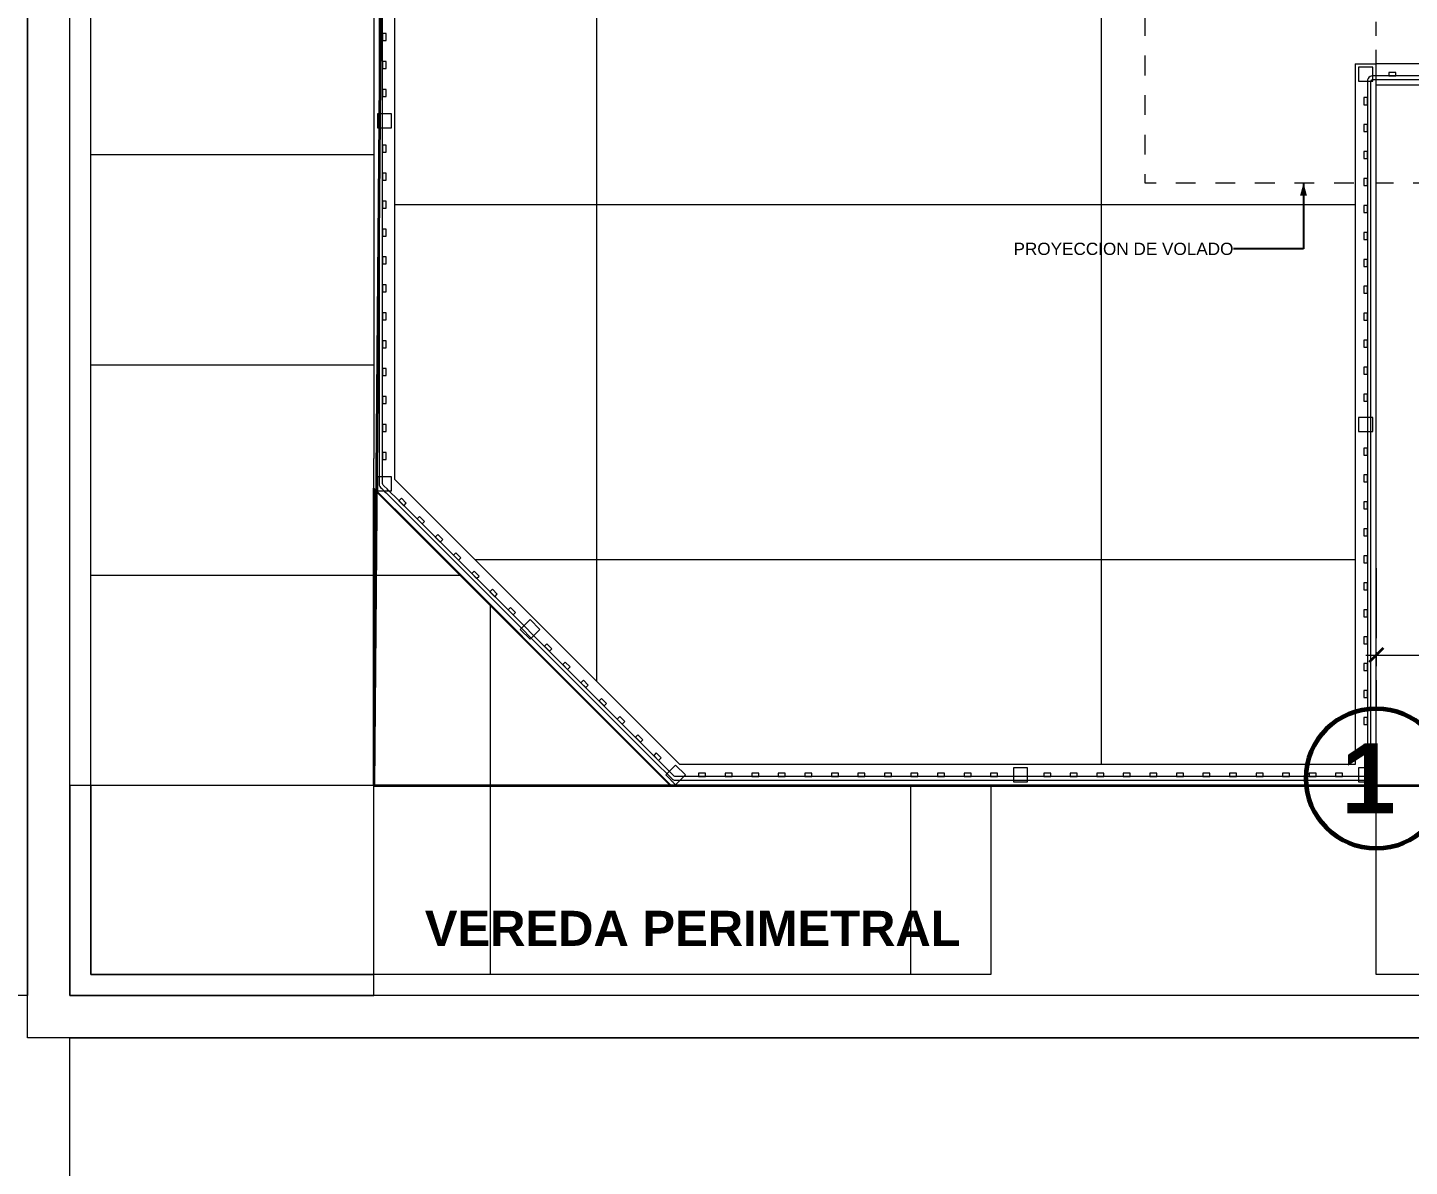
# Model space of a CAD drawing. Header units: inches. Extents: x -38 to 5698, y -33 to 92.
# Drawn here: x -0.3 to 9.56, y -1.22 to 6.91 of the extents above; entities that cross this region are included whole.
import ezdxf

# ---------------------------------------------------------------- set-up
doc = ezdxf.new("R2010")
doc.units = ezdxf.units.IN
doc.header["$MEASUREMENT"] = 0
doc.set_wipeout_variables(frame=1)
doc.header["$PDMODE"] = 1
for name, pattern in [('Punto & Raya', [0.65, 0.5, -0.075, 0, -0.075]), ('Rayas', [0.282222, 0.141111, -0.141111]), ('Wipeout_Contour', [1, 0, -1])]:
    doc.linetypes.add(name, pattern=pattern)
for name, color, linetype in [('02 _ ARQ _ ALB _ Cotas Ejes', 7, 'Continuous'), ('02 _ ARQ _ ALB _ Ejes Generales', 7, 'Continuous'), ('08 _ STR _ EXT _ 07 Losa Aligerada', 7, 'Continuous'), ('08 _ STR _ EXT _ 10 Vereda Exterior', 7, 'Continuous'), ('08 _ STR _ EXT _ Cerco Perimetrico', 7, 'Continuous'), ('08 _ STR _ EXT _ Estacionamiento-Pavimento', 7, 'Continuous'), ('08 _ STR _ EXT _ Pista exterior', 7, 'Continuous'), ('Dibujo 2D - General', 7, 'Continuous'), ('Estructura - 03 LOSA', 7, 'Continuous'), ('Estructura Compleja - Cubiertas', 7, 'Continuous'), ('Notas - Etiquetas', 251, 'Continuous'), ('Notas - Textos', 7, 'Continuous'), ('Terreno & Paisaje - Terrenos', 7, 'Continuous')]:
    doc.layers.add(name, color=color, linetype=linetype)
doc.styles.add('Estilo_Generado_1', font='swisseb.ttf')
doc.styles.add('Estilo_Generado_4', font='swisse.ttf')
doc.dimstyles.new('Estilo_Generado__1', dxfattribs={"dimtxt": 0.125, "dimasz": 0.095, "dimexe": 0.18, "dimexo": 0.3, "dimgap": 0, "dimtad": 0, "dimtih": 1, "dimtoh": 1, "dimzin": 0, "dimdsep": 46, "dimtxsty": 'Estilo_Generado_4', "dimblk": 'ARROWHEAD_6', "dimblk1": 'ARROWHEAD_6', "dimblk2": 'ARROWHEAD_6', "dimcen": 0.09, "dimse1": 1, "dimse2": 1, "dimclrd": 144, "dimclre": 144, "dimclrt": 7, "dimadec": 0, "dimazin": 0, "dimtfac": 1, "dimtdec": 4, "dimtmove": 0, "dimatfit": 3, "dimfxl": 1, "dimtolj": 1, "dimtzin": 0, "dimarcsym": 0})
doc.dimstyles.new('Estilo_Generado__8', dxfattribs={"dimtxt": 0.18, "dimasz": 0.0912, "dimexe": 0.18, "dimexo": 0.0625, "dimgap": 0, "dimtad": 0, "dimtih": 1, "dimtoh": 1, "dimdec": 4, "dimzin": 0, "dimdsep": 46, "dimcen": 0.09, "dimadec": 0, "dimazin": 0, "dimtfac": 1, "dimtdec": 4, "dimtmove": 0, "dimatfit": 3, "dimldrblk": 'ARROWHEAD_5', "dimfxl": 1, "dimtolj": 1, "dimtzin": 0, "dimarcsym": 0})
pattern_1 = [(0, (0, 0), (0, 1.5), []), (90, (0, 0), (-3, 0), [])]

# ---------------------------------------------------------------- blocks, each defined once
blk = doc.blocks.new('*D10')
at = {"layer": '02 _ ARQ _ ALB _ Cotas Ejes', "color": 152, "linetype": 'Continuous', "lineweight": 35, "transparency": 16777216}
for p, q in [((9.37, 2.4806), (9.27, 2.3806)), ((16.37, 2.4806), (16.27, 2.3806))]:
    blk.add_line(p, q, dxfattribs=at)
at = {"layer": '02 _ ARQ _ ALB _ Cotas Ejes', "color": 144, "linetype": 'Continuous', "lineweight": 13, "transparency": 16777216}
for p, q in [((9.32, 2.3369), (9.32, 2.5244)), ((16.32, 2.3369), (16.32, 2.5244)), ((9.245, 2.4306), (9.32, 2.4306)), ((9.32, 2.4306), (12.5951, 2.4306)), ((13.0448, 2.4306), (16.32, 2.4306))]:
    blk.add_line(p, q, dxfattribs=at)
at = {"layer": '02 _ ARQ _ ALB _ Cotas Ejes', "color": 7, "lineweight": 35, "transparency": 16777216, "insert": (12.62, 2.3681), "char_height": 0.125, "attachment_point": 7, "style": 'Estilo_Generado_4'}
blk.add_mtext('\\A1;{\\pql;\\fSwis721 Ex BT|b0|i0|c0|p34;7.00}', dxfattribs=at)
blk = doc.blocks.new('ARROWHEAD_6')
at = {"color": 0, "linetype": 'Continuous', "lineweight": 0}
for p, q in [((0, 0), (-1, 0)), ((-0.5, -0.5), (0.5, 0.5))]:
    blk.add_line(p, q, dxfattribs=at)
blk = doc.blocks.new('ARROWHEAD_5')
at = {"linetype": 'Continuous', "lineweight": 0}
blk.add_hatch(color=0, dxfattribs=at).paths.add_polyline_path([(-1, 0.2679), (0, 0), (-1, -0.2679)])
at = {"color": 0, "linetype": 'Continuous', "lineweight": 0}
blk.add_line((0, 0), (-1, 0), dxfattribs=at)

msp = doc.modelspace()

# ---------------------------------------------------------------- hatches: boundary and pattern name
at = {"layer": '08 _ STR _ EXT _ 10 Vereda Exterior', "linetype": 'Continuous', "lineweight": 13}
h = msp.add_hatch(dxfattribs=at)
h.set_pattern_fill('RETÍCULA_100X100_0002', color=251, style=0, pattern_type=2)
h.set_pattern_definition([(360, (3.7574, 18.3027), (0, 2.53199), []), (90, (3.7574, 18.3027), (-3.6, 0), [])])
h.paths.add_polyline_path([(2.17, 3.6213), (4.2913, 1.5), (9.32, 1.5), (9.32, 6.5), (40.52, 6.5), (40.52, 1.5), (52.92, 1.5), (52.92, 19.0859), (51.57, 19.0859), (51.57, 7.2), (9.07, 7.2), (9.07, 7.85), (6.5201, 7.85, -0.414214), (6.2701, 8.1), (6.2701, 8.85, -0.414213), (6.5201, 9.1), (9.07, 9.1), (9.07, 12), (6.5201, 12, -0.414214), (6.2701, 12.25), (6.2701, 13, -0.414213), (6.5201, 13.25), (9.07, 13.25), (9.07, 16.15), (6.5201, 16.15, -0.414214), (6.2701, 16.4), (6.2701, 17.15, -0.414213), (6.5201, 17.4), (8.77, 17.4), (8.7706, 21.0499), (2.17, 21.0499)])
h = msp.add_hatch(dxfattribs=at)
h.set_pattern_fill('CEMENTO_PULIDO_1_50X3_00_69', color=251, style=0, pattern_type=2)
h.set_pattern_definition(pattern_1)
h.paths.add_polyline_path([(0, 0), (2.17, 0), (2.17, 0.15), (0.15, 0.15), (0.15, 1.5), (0, 1.5)])

# ---------------------------------------------------------------- linework, layer by layer
at = {"layer": '08 _ STR _ EXT _ 07 Losa Aligerada', "color": 7, "linetype": 'Rayas', "lineweight": 18, "flags": 128}
msp.add_lwpolyline([(8.17, 27.9392), (7.67, 27.9392), (7.67, 5.8), (25.2353, 5.8), (25.2353, 7.2), (30.4315, 7.2), (30.4315, 6.0005), (37.07, 6.0005), (37.07, 3.3753), (44.57, 3.3753), (44.57, 6.05), (52.32, 6.05), (52.32, 14.9999), (51.57, 14.9999), (51.57, 15.1499), (51.57, 15.7999), (51.57, 18.1001), (51.57, 18.1001), (51.57, 20.35), (46.67, 20.35), (46.67, 22.35), (46.67, 22.6), (46.67, 24.5), (46.67, 24.75), (46.67, 26.75), (51.57, 26.75), (51.57, 29.7), (51.57, 29.7), (51.57, 35.2005), (52.37, 35.2005), (52.52, 35.2005), (52.52, 41.1), (38.9553, 41.1), (38.9553, 40.8001), (34.0478, 40.8001), (34.0478, 40.5001), (23.37, 40.5001), (23.37, 43.8736), (16.2699, 43.8736), (16.2699, 39.9), (11.1201, 39.9), (11.1201, 40.95), (8.02, 40.95), (8.02, 37.7), (9.07, 37.7), (9.07, 33.9), (8.17, 33.9)], close=True, dxfattribs=at)
at = {"layer": '08 _ STR _ EXT _ 10 Vereda Exterior', "color": 7, "linetype": 'Continuous', "lineweight": 13}
for p, q in [((-0.3, 0), (-0.3, 71.6414)), ((0, 0), (0, 71.6414)), ((0, 0), (0, 0)), ((-0.3, -0.3), (-0.3, 0)), ((70.72, 0), (0, 0)), ((0, -0.3), (-0.3, -0.3)), ((70.72, -0.3), (0, -0.3))]:
    msp.add_line(p, q, dxfattribs=at)
at = {"layer": '08 _ STR _ EXT _ 10 Vereda Exterior', "color": 7, "linetype": 'Continuous', "lineweight": 18, "flags": 128}
msp.add_lwpolyline([(2.17, 21.0499), (2.17, 3.6213), (4.2913, 1.5), (9.32, 1.5), (9.32, 6.5), (40.52, 6.5), (40.52, 1.5), (52.92, 1.5)], dxfattribs=at)
msp.add_lwpolyline([(0, 0), (2.17, 0), (2.17, 0.15), (0.15, 0.15), (0.15, 1.5), (0, 1.5)], close=True, dxfattribs=at)
at = {"layer": '08 _ STR _ EXT _ 10 Vereda Exterior', "color": 7, "linetype": 'Continuous', "lineweight": 13}
msp.add_point((0, 0), dxfattribs=at)
at = {"layer": '08 _ STR _ EXT _ Estacionamiento-Pavimento', "color": 7, "linetype": 'Continuous', "lineweight": 13, "flags": 128}
for points in [[(9.32, 1.5), (9.32, 6.5)], [(9.32, 6.5), (40.52, 6.5)], [(40.52, 1.5), (9.32, 1.5)], [(9.32, 0.15), (9.32, 1.5)], [(9.32, 1.5), (40.52, 1.5)], [(40.52, 0.15), (9.32, 0.15)]]:
    msp.add_lwpolyline(points, dxfattribs=at)
at = {"layer": '08 _ STR _ EXT _ Pista exterior', "color": 7, "linetype": 'Continuous', "lineweight": 13, "flags": 128}
for points in [[(-0.3, 71.6402), (-0.3, 0)], [(0, -8.7), (0, -0.3)], [(0, -0.3), (70.72, -0.3)]]:
    msp.add_lwpolyline(points, dxfattribs=at)
at = {"layer": '08 _ STR _ EXT _ Pista exterior', "color": 7, "linetype": 'Continuous', "lineweight": 18, "flags": 128}
msp.add_lwpolyline([(-8.7723, 0), (-8.7723, -8.7), (0, -8.7), (0, -0.3), (-0.3, -0.3), (-0.3, 0)], close=True, dxfattribs=at)

# ---------------------------------------------------------------- texts
at = {"layer": 'Notas - Etiquetas', "color": 8, "linetype": 'Continuous', "lineweight": 35, "insert": (8.3016, 5.3283), "char_height": 0.0875, "attachment_point": 6, "style": 'Estilo_Generado_4'}
msp.add_mtext('\\A1;{\\pqr;\\fSwis721 Ex BT|b0|i0|c0|p34;PROYECCION DE VOLADO}', dxfattribs=at)

# ---------------------------------------------------------------- leaders
at = {"layer": 'Notas - Etiquetas', "color": 8, "linetype": 'Continuous', "lineweight": 13, "annotation_type": 0, "has_hookline": 1, "hookline_direction": 1, "text_width": 1.7407}
msp.add_leader([(8.8016, 5.8), (8.8016, 5.3283), (8.3016, 5.3283)], dimstyle='Estilo_Generado__8', dxfattribs=at)

# ---------------------------------------------------------------- next in the draw order: wipeouts: each hides what was drawn before it
at = {"color": 254, "linetype": 'Wipeout_Contour', "lineweight": 0, "ltscale": 34.037172}
msp.add_wipeout([(9.17, 6.65), (9.32, 6.5), (9.32, 6.65)], dxfattribs=at).dxf.layer = '08 _ STR _ EXT _ Cerco Perimetrico'
at = {"color": 254, "linetype": 'Wipeout_Contour', "lineweight": 0, "ltscale": 27.842458}
msp.add_wipeout([(9.17, 1.65), (9.32, 1.5), (9.32, 1.65)], dxfattribs=at).dxf.layer = '08 _ STR _ EXT _ Cerco Perimetrico'
at = {"color": 254, "linetype": 'Wipeout_Contour', "lineweight": 0, "ltscale": 18.00955}
msp.add_wipeout([(2.17, 0.15), (6.57, 0.15), (6.57, 1.5), (2.17, 1.5)], dxfattribs=at).dxf.layer = 'Estructura Compleja - Cubiertas'

# ---------------------------------------------------------------- next in the draw order: hatches: boundary and pattern name
at = {"layer": 'Estructura Compleja - Cubiertas', "linetype": 'Continuous', "lineweight": 13}
h = msp.add_hatch(dxfattribs=at)
h.set_pattern_fill('CEMENTO_PULIDO_1_50X3_00_69', color=252, style=0, pattern_type=2)
h.set_pattern_definition(pattern_1)
h.paths.add_polyline_path([(2.17, 0.15), (6.57, 0.15), (6.57, 1.5), (2.17, 1.5)])

# ---------------------------------------------------------------- next in the draw order: linework, layer by layer
at = {"layer": 'Estructura Compleja - Cubiertas', "color": 252, "linetype": 'Continuous', "lineweight": 13, "flags": 128}
for points in [[(2.17, 1.5), (6.57, 1.5)], [(2.17, 0.15), (2.17, 1.5)], [(6.57, 1.5), (6.57, 0.15)], [(6.57, 0.15), (2.17, 0.15)]]:
    msp.add_lwpolyline(points, dxfattribs=at)

# ---------------------------------------------------------------- next in the draw order: texts
at = {"layer": 'Notas - Textos', "color": 251, "linetype": 'Continuous', "lineweight": 13, "insert": (4.4446, 0.6053), "char_height": 0.25, "attachment_point": 2, "style": 'Estilo_Generado_1'}
msp.add_mtext('\\A1;{\\pqc;\\fSwis721 Ex BT|b1|i0|c0|p34;VEREDA\\fSwis721 Ex BT|b1|i0|c0|p34; PERIMETRAL}', dxfattribs=at)

# ---------------------------------------------------------------- next in the draw order: wipeouts: each hides what was drawn before it
at = {"color": 254, "linetype": 'Wipeout_Contour', "lineweight": 0, "ltscale": 83.023543}
msp.add_wipeout([(2.17, 39.6322), (0.15, 39.6322), (0.15, 1.5), (2.17, 1.5)], dxfattribs=at).dxf.layer = 'Estructura Compleja - Cubiertas'

# ---------------------------------------------------------------- next in the draw order: hatches: boundary and pattern name
at = {"layer": 'Estructura Compleja - Cubiertas', "linetype": 'Continuous', "lineweight": 13}
h = msp.add_hatch(dxfattribs=at)
h.set_pattern_fill('CEMENTO_PULIDO_1_50X3_00_69', color=252, style=0, pattern_type=2)
h.set_pattern_definition(pattern_1)
h.paths.add_polyline_path([(2.17, 39.6322), (0.15, 39.6322), (0.15, 1.5), (2.17, 1.5)])

# ---------------------------------------------------------------- next in the draw order: linework, layer by layer
at = {"layer": 'Estructura Compleja - Cubiertas', "color": 252, "linetype": 'Continuous', "lineweight": 13, "flags": 128}
for points in [[(0.15, 1.5), (0.15, 39.6322)], [(2.17, 39.6322), (2.17, 1.5)], [(2.17, 1.5), (0.15, 1.5)]]:
    msp.add_lwpolyline(points, dxfattribs=at)

# ---------------------------------------------------------------- next in the draw order: wipeouts: each hides what was drawn before it
at = {"color": 254, "linetype": 'Wipeout_Contour', "lineweight": 0, "ltscale": 11.245997}
msp.add_wipeout([(2.17, 3.6213), (2.17, 1.5), (4.2913, 1.5)], dxfattribs=at).dxf.layer = 'Terreno & Paisaje - Terrenos'

# ---------------------------------------------------------------- next in the draw order: hatches: boundary and pattern name
at = {"layer": 'Estructura - 03 LOSA', "linetype": 'Continuous', "lineweight": 13}
h = msp.add_hatch(dxfattribs=at)
h.set_pattern_fill('CEMENTO_PULIDO_1_50X3_00_69', color=251, style=0, pattern_type=2)
h.set_pattern_definition(pattern_1)
h.paths.add_polyline_path([(2.17, 0.15), (2.17, 1.5), (0.15, 1.5), (0.15, 0.15)])
at = {"layer": 'Terreno & Paisaje - Terrenos', "linetype": 'Continuous', "lineweight": 13}
h = msp.add_hatch(dxfattribs=at)
h.set_pattern_fill('CEMENTO_PULIDO_1_50X3_00_69', color=53, style=0, pattern_type=2)
h.set_pattern_definition(pattern_1)
h.paths.add_polyline_path([(2.17, 3.6213), (2.17, 1.5), (4.2913, 1.5)])

# ---------------------------------------------------------------- next in the draw order: linework, layer by layer
at = {"layer": 'Estructura - 03 LOSA', "color": 7, "linetype": 'Continuous', "lineweight": 18, "flags": 128}
msp.add_lwpolyline([(2.17, 0.15), (2.17, 1.5), (0.15, 1.5), (0.15, 0.15)], close=True, dxfattribs=at)
at = {"layer": 'Terreno & Paisaje - Terrenos', "color": 54, "linetype": 'Continuous', "lineweight": 35, "flags": 128}
msp.add_lwpolyline([(2.17, 3.6213), (2.17, 1.5), (4.2913, 1.5)], close=True, dxfattribs=at)

# ---------------------------------------------------------------- next in the draw order: wipeouts: each hides what was drawn before it
at = {"color": 254, "linetype": 'Wipeout_Contour', "lineweight": 0, "ltscale": 13.116846}
msp.add_wipeout([(2.32, 3.6835), (2.17, 3.8335), (2.17, 3.6213)], dxfattribs=at).dxf.layer = '08 _ STR _ EXT _ Cerco Perimetrico'
at = {"color": 254, "linetype": 'Wipeout_Contour', "lineweight": 0, "ltscale": 14.026373}
msp.add_wipeout([(4.3535, 1.65), (4.2913, 1.5), (4.5035, 1.5)], dxfattribs=at).dxf.layer = '08 _ STR _ EXT _ Cerco Perimetrico'

# ---------------------------------------------------------------- next in the draw order: wipeouts: each hides what was drawn before it
at = {"color": 254, "linetype": 'Wipeout_Contour', "lineweight": 0, "ltscale": 12.713577}
msp.add_wipeout([(2.32, 3.6835), (2.17, 3.6213), (2.32, 3.4713)], dxfattribs=at).dxf.layer = '08 _ STR _ EXT _ Cerco Perimetrico'

# ---------------------------------------------------------------- next in the draw order: linework, layer by layer
at = {"layer": '08 _ STR _ EXT _ Cerco Perimetrico', "color": 167, "linetype": 'Continuous', "lineweight": 18}
for p, q in [((2.2124, 3.6336), (2.2179, 3.6264)), ((2.2124, 3.6336), (2.2179, 3.6264)), ((2.2179, 3.6264), (2.2256, 3.6188)), ((2.2179, 3.6264), (2.2256, 3.6188)), ((2.2256, 3.6188), (2.2465, 3.5978)), ((2.2256, 3.6188), (2.2465, 3.5978)), ((2.2465, 3.5978), (2.257, 3.5874)), ((2.2465, 3.5978), (2.257, 3.5874))]:
    msp.add_line(p, q, dxfattribs=at)
at = {"layer": '08 _ STR _ EXT _ Cerco Perimetrico', "color": 7, "linetype": 'Continuous', "lineweight": 13, "flags": 128}
msp.add_lwpolyline([(2.17, 3.6213), (2.17, 3.8335)], dxfattribs=at)

# ---------------------------------------------------------------- next in the draw order: wipeouts: each hides what was drawn before it
at = {"color": 254, "linetype": 'Wipeout_Contour', "lineweight": 0, "ltscale": 17.625969}
msp.add_wipeout([(4.3535, 1.65), (2.32, 3.6835), (2.32, 3.4713), (4.1413, 1.65)], dxfattribs=at).dxf.layer = '08 _ STR _ EXT _ Cerco Perimetrico'

# ---------------------------------------------------------------- next in the draw order: linework, layer by layer
at = {"layer": '08 _ STR _ EXT _ Cerco Perimetrico', "color": 167, "linetype": 'Continuous', "lineweight": 18}
msp.add_line((2.2747, 3.605), (2.2642, 3.6155), dxfattribs=at)
msp.add_line((2.2747, 3.605), (2.2642, 3.6155), dxfattribs=at)
at = {"layer": '08 _ STR _ EXT _ Cerco Perimetrico', "color": 167, "linetype": 'Continuous', "lineweight": 18, "flags": 128}
for points in [[(2.366, 3.5491), (2.3483, 3.5314), (2.3837, 3.496), (2.4014, 3.5137)], [(2.4958, 3.4192), (2.4782, 3.4016), (2.5135, 3.3662), (2.5312, 3.3839)], [(2.6257, 3.2894), (2.608, 3.2717), (2.6433, 3.2364), (2.661, 3.254)], [(2.7555, 3.1596), (2.7378, 3.1419), (2.7732, 3.1065), (2.7909, 3.1242)], [(2.8853, 3.0297), (2.8677, 3.012), (2.903, 2.9767), (2.9207, 2.9944)], [(3.0152, 2.8999), (2.9975, 2.8822), (3.0329, 2.8469), (3.0505, 2.8645)], [(3.145, 2.77), (3.1273, 2.7524), (3.1627, 2.717), (3.1804, 2.7347)], [(3.2837, 2.6844), (3.213, 2.6137), (3.2837, 2.543), (3.3544, 2.6137)], [(3.4047, 2.5104), (3.387, 2.4927), (3.4224, 2.4573), (3.44, 2.475)], [(3.5345, 2.3805), (3.5168, 2.3629), (3.5522, 2.3275), (3.5699, 2.3452)], [(3.6644, 2.2507), (3.6467, 2.233), (3.682, 2.1977), (3.6997, 2.2153)], [(3.7942, 2.1209), (3.7765, 2.1032), (3.8119, 2.0678), (3.8296, 2.0855)], [(3.924, 1.991), (3.9064, 1.9733), (3.9417, 1.938), (3.9594, 1.9557)], [(4.0539, 1.8612), (4.0362, 1.8435), (4.0716, 1.8082), (4.0892, 1.8258)]]:
    msp.add_lwpolyline(points, close=True, dxfattribs=at)

# ---------------------------------------------------------------- next in the draw order: wipeouts: each hides what was drawn before it
at = {"color": 254, "linetype": 'Wipeout_Contour', "lineweight": 0, "ltscale": 13.693691}
msp.add_wipeout([(4.1413, 1.65), (4.2913, 1.5), (4.3535, 1.65)], dxfattribs=at).dxf.layer = '08 _ STR _ EXT _ Cerco Perimetrico'

# ---------------------------------------------------------------- next in the draw order: linework, layer by layer
at = {"layer": '08 _ STR _ EXT _ Cerco Perimetrico', "color": 167, "linetype": 'Continuous', "lineweight": 18}
for p, q in [((2.257, 3.5874), (4.2854, 1.559)), ((2.257, 3.5874), (4.2854, 1.559)), ((4.3031, 1.5766), (2.2747, 3.605)), ((4.3031, 1.5766), (2.2747, 3.605)), ((4.2854, 1.559), (4.2959, 1.5485)), ((4.2854, 1.559), (4.2959, 1.5485)), ((4.2959, 1.5485), (4.2964, 1.5479)), ((4.2959, 1.5485), (4.2964, 1.5479)), ((4.2964, 1.5479), (4.3036, 1.5424)), ((4.2964, 1.5479), (4.3036, 1.5424))]:
    msp.add_line(p, q, dxfattribs=at)
at = {"layer": '08 _ STR _ EXT _ Cerco Perimetrico', "color": 7, "linetype": 'Continuous', "lineweight": 13, "flags": 128}
for points in [[(4.3535, 1.65), (2.32, 3.6835)], [(2.17, 3.6213), (4.2913, 1.5)], [(4.2913, 1.5), (4.5035, 1.5)]]:
    msp.add_lwpolyline(points, dxfattribs=at)
at = {"layer": '08 _ STR _ EXT _ Cerco Perimetrico', "color": 167, "linetype": 'Continuous', "lineweight": 18, "flags": 128}
msp.add_lwpolyline([(4.1837, 1.7314), (4.166, 1.7137), (4.2014, 1.6783), (4.2191, 1.696)], close=True, dxfattribs=at)

# ---------------------------------------------------------------- next in the draw order: wipeouts: each hides what was drawn before it
at = {"color": 254, "linetype": 'Wipeout_Contour', "lineweight": 0, "ltscale": 46.765895}
msp.add_wipeout([(2.17, 19.0359), (2.17, 3.8335), (2.32, 3.6835), (2.32, 19.0359)], dxfattribs=at).dxf.layer = '08 _ STR _ EXT _ Cerco Perimetrico'
at = {"color": 254, "linetype": 'Wipeout_Contour', "lineweight": 0, "ltscale": 27.887812}
msp.add_wipeout([(9.17, 1.65), (4.3535, 1.65), (4.5035, 1.5), (9.17, 1.5)], dxfattribs=at).dxf.layer = '08 _ STR _ EXT _ Cerco Perimetrico'

# ---------------------------------------------------------------- next in the draw order: linework, layer by layer
at = {"layer": '08 _ STR _ EXT _ Cerco Perimetrico', "color": 167, "linetype": 'Continuous', "lineweight": 18}
for p, q in [((2.2075, 8.8322), (2.2075, 3.6672)), ((2.2075, 8.8322), (2.2075, 3.6672)), ((2.2325, 3.6672), (2.2325, 8.8322)), ((2.2325, 3.6672), (2.2325, 8.8322)), ((2.2075, 3.6672), (2.2075, 3.6524)), ((2.2075, 3.6672), (2.2075, 3.6524)), ((2.2075, 3.6524), (2.2075, 3.6516)), ((2.2075, 3.6524), (2.2075, 3.6516)), ((2.2075, 3.6516), (2.2087, 3.6427)), ((2.2075, 3.6516), (2.2087, 3.6427)), ((2.2325, 3.6532), (2.2325, 3.6672)), ((2.2325, 3.6532), (2.2325, 3.6672)), ((2.233, 3.6492), (2.2325, 3.6532)), ((2.233, 3.6492), (2.2325, 3.6532)), ((2.2343, 3.6462), (2.233, 3.6492)), ((2.2343, 3.6462), (2.233, 3.6492)), ((2.2087, 3.6427), (2.2124, 3.6336)), ((2.2087, 3.6427), (2.2124, 3.6336)), ((2.2367, 3.643), (2.2343, 3.6462)), ((2.2367, 3.643), (2.2343, 3.6462)), ((2.2433, 3.6365), (2.2367, 3.643)), ((2.2433, 3.6365), (2.2367, 3.643)), ((2.2642, 3.6155), (2.2433, 3.6365)), ((2.2642, 3.6155), (2.2433, 3.6365)), ((4.313, 1.5667), (4.3031, 1.5766)), ((4.313, 1.5667), (4.3031, 1.5766)), ((4.3036, 1.5424), (4.3127, 1.5387)), ((4.3036, 1.5424), (4.3127, 1.5387)), ((4.3127, 1.5387), (4.3216, 1.5375)), ((4.3127, 1.5387), (4.3216, 1.5375)), ((4.3162, 1.5643), (4.313, 1.5667)), ((4.3162, 1.5643), (4.313, 1.5667)), ((4.3192, 1.563), (4.3162, 1.5643)), ((4.3192, 1.563), (4.3162, 1.5643)), ((4.3232, 1.5625), (4.3192, 1.563)), ((4.3232, 1.5625), (4.3192, 1.563)), ((4.3216, 1.5375), (4.3324, 1.5375)), ((4.3216, 1.5375), (4.3324, 1.5375)), ((4.3324, 1.5625), (4.3232, 1.5625)), ((4.3324, 1.5625), (4.3232, 1.5625)), ((4.362, 1.5625), (4.3324, 1.5625)), ((4.362, 1.5625), (4.3324, 1.5625)), ((4.3324, 1.5375), (4.362, 1.5375)), ((4.3324, 1.5375), (4.362, 1.5375)), ((4.3768, 1.5625), (4.362, 1.5625)), ((4.3768, 1.5625), (4.362, 1.5625)), ((4.362, 1.5375), (4.3768, 1.5375)), ((4.362, 1.5375), (4.3768, 1.5375))]:
    msp.add_line(p, q, dxfattribs=at)
at = {"layer": '08 _ STR _ EXT _ Cerco Perimetrico', "color": 7, "linetype": 'Continuous', "lineweight": 13, "flags": 128}
for points in [[(2.17, 19.0359), (2.17, 3.8335)], [(2.32, 3.6835), (2.32, 19.0359)]]:
    msp.add_lwpolyline(points, dxfattribs=at)
at = {"layer": '08 _ STR _ EXT _ Cerco Perimetrico', "color": 167, "linetype": 'Continuous', "lineweight": 18, "flags": 128}
for points in [[(2.2575, 6.865), (2.2325, 6.865), (2.2325, 6.815), (2.2575, 6.815)], [(2.2575, 6.6657), (2.2325, 6.6657), (2.2325, 6.6157), (2.2575, 6.6157)], [(2.2575, 6.4665), (2.2325, 6.4665), (2.2325, 6.4165), (2.2575, 6.4165)], [(2.295, 6.2923), (2.195, 6.2923), (2.195, 6.1923), (2.295, 6.1923)], [(2.2575, 6.0681), (2.2325, 6.0681), (2.2325, 6.0181), (2.2575, 6.0181)], [(2.2575, 5.8688), (2.2325, 5.8688), (2.2325, 5.8188), (2.2575, 5.8188)], [(2.2575, 5.6696), (2.2325, 5.6696), (2.2325, 5.6196), (2.2575, 5.6196)], [(2.2575, 5.4704), (2.2325, 5.4704), (2.2325, 5.4204), (2.2575, 5.4204)], [(2.2575, 5.2712), (2.2325, 5.2712), (2.2325, 5.2212), (2.2575, 5.2212)], [(2.2575, 5.072), (2.2325, 5.072), (2.2325, 5.022), (2.2575, 5.022)], [(2.2575, 4.8727), (2.2325, 4.8727), (2.2325, 4.8227), (2.2575, 4.8227)], [(2.2575, 4.6735), (2.2325, 4.6735), (2.2325, 4.6235), (2.2575, 4.6235)], [(2.2575, 4.4743), (2.2325, 4.4743), (2.2325, 4.4243), (2.2575, 4.4243)], [(2.2575, 4.2751), (2.2325, 4.2751), (2.2325, 4.2251), (2.2575, 4.2251)], [(2.2575, 4.0758), (2.2325, 4.0758), (2.2325, 4.0258), (2.2575, 4.0258)], [(2.2575, 3.8766), (2.2325, 3.8766), (2.2325, 3.8266), (2.2575, 3.8266)], [(2.295, 3.7024), (2.195, 3.7024), (2.195, 3.6024), (2.295, 3.6024)], [(4.3224, 1.6457), (4.2517, 1.575), (4.3224, 1.5043), (4.3931, 1.575)], [(4.4867, 1.5875), (4.4867, 1.5625), (4.5367, 1.5625), (4.5367, 1.5875)], [(4.676, 1.5875), (4.676, 1.5625), (4.726, 1.5625), (4.726, 1.5875)], [(4.8654, 1.5875), (4.8654, 1.5625), (4.9154, 1.5625), (4.9154, 1.5875)], [(5.0547, 1.5875), (5.0547, 1.5625), (5.1047, 1.5625), (5.1047, 1.5875)], [(5.244, 1.5875), (5.244, 1.5625), (5.294, 1.5625), (5.294, 1.5875)], [(5.4334, 1.5875), (5.4334, 1.5625), (5.4834, 1.5625), (5.4834, 1.5875)], [(5.6227, 1.5875), (5.6227, 1.5625), (5.6727, 1.5625), (5.6727, 1.5875)], [(5.812, 1.5875), (5.812, 1.5625), (5.862, 1.5625), (5.862, 1.5875)], [(6.0014, 1.5875), (6.0014, 1.5625), (6.0514, 1.5625), (6.0514, 1.5875)], [(6.1907, 1.5875), (6.1907, 1.5625), (6.2407, 1.5625), (6.2407, 1.5875)], [(6.38, 1.5875), (6.38, 1.5625), (6.43, 1.5625), (6.43, 1.5875)], [(6.5694, 1.5875), (6.5694, 1.5625), (6.6194, 1.5625), (6.6194, 1.5875)], [(6.7337, 1.625), (6.7337, 1.525), (6.8337, 1.525), (6.8337, 1.625)], [(6.948, 1.5875), (6.948, 1.5625), (6.998, 1.5625), (6.998, 1.5875)], [(7.1374, 1.5875), (7.1374, 1.5625), (7.1874, 1.5625), (7.1874, 1.5875)], [(7.3267, 1.5875), (7.3267, 1.5625), (7.3767, 1.5625), (7.3767, 1.5875)], [(7.516, 1.5875), (7.516, 1.5625), (7.566, 1.5625), (7.566, 1.5875)], [(7.7053, 1.5875), (7.7053, 1.5625), (7.7553, 1.5625), (7.7553, 1.5875)], [(7.8947, 1.5875), (7.8947, 1.5625), (7.9447, 1.5625), (7.9447, 1.5875)], [(8.084, 1.5875), (8.084, 1.5625), (8.134, 1.5625), (8.134, 1.5875)], [(8.2733, 1.5875), (8.2733, 1.5625), (8.3233, 1.5625), (8.3233, 1.5875)], [(8.4627, 1.5875), (8.4627, 1.5625), (8.5127, 1.5625), (8.5127, 1.5875)], [(8.652, 1.5875), (8.652, 1.5625), (8.702, 1.5625), (8.702, 1.5875)], [(8.8413, 1.5875), (8.8413, 1.5625), (8.8913, 1.5625), (8.8913, 1.5875)], [(9.0307, 1.5875), (9.0307, 1.5625), (9.0807, 1.5625), (9.0807, 1.5875)]]:
    msp.add_lwpolyline(points, close=True, dxfattribs=at)

# ---------------------------------------------------------------- next in the draw order: wipeouts: each hides what was drawn before it
at = {"color": 254, "linetype": 'Wipeout_Contour', "lineweight": 0, "ltscale": 28.487218}
msp.add_wipeout([(9.17, 1.5), (9.32, 1.5), (9.17, 1.65)], dxfattribs=at).dxf.layer = '08 _ STR _ EXT _ Cerco Perimetrico'

# ---------------------------------------------------------------- next in the draw order: linework, layer by layer
at = {"layer": '08 _ STR _ EXT _ Cerco Perimetrico', "color": 167, "linetype": 'Continuous', "lineweight": 18}
for p, q in [((9.2575, 1.6), (9.2575, 1.5758)), ((9.2575, 1.6), (9.2575, 1.5758)), ((9.2825, 1.5742), (9.2825, 1.6)), ((9.2825, 1.5742), (9.2825, 1.6)), ((9.229, 1.5625), (4.3768, 1.5625)), ((9.229, 1.5625), (4.3768, 1.5625)), ((4.3768, 1.5375), (9.229, 1.5375)), ((4.3768, 1.5375), (9.229, 1.5375)), ((9.2442, 1.5625), (9.229, 1.5625)), ((9.2442, 1.5625), (9.229, 1.5625)), ((9.229, 1.5375), (9.245, 1.5375)), ((9.229, 1.5375), (9.245, 1.5375)), ((9.2482, 1.563), (9.2442, 1.5625)), ((9.2482, 1.563), (9.2442, 1.5625)), ((9.245, 1.5375), (9.2458, 1.5375)), ((9.245, 1.5375), (9.2458, 1.5375)), ((9.2458, 1.5375), (9.2547, 1.5387)), ((9.2458, 1.5375), (9.2547, 1.5387)), ((9.2512, 1.5643), (9.2482, 1.563)), ((9.2512, 1.5643), (9.2482, 1.563)), ((9.2538, 1.5662), (9.2512, 1.5643)), ((9.2538, 1.5662), (9.2512, 1.5643)), ((9.2557, 1.5688), (9.2538, 1.5662)), ((9.2557, 1.5688), (9.2538, 1.5662)), ((9.2547, 1.5387), (9.2638, 1.5424)), ((9.2547, 1.5387), (9.2638, 1.5424)), ((9.257, 1.5718), (9.2557, 1.5688)), ((9.257, 1.5718), (9.2557, 1.5688)), ((9.2571, 1.5729), (9.257, 1.5718)), ((9.2571, 1.5729), (9.257, 1.5718)), ((9.2575, 1.5758), (9.2571, 1.5729)), ((9.2575, 1.5758), (9.2571, 1.5729)), ((9.2638, 1.5424), (9.2716, 1.5484)), ((9.2638, 1.5424), (9.2716, 1.5484)), ((9.2716, 1.5484), (9.2776, 1.5562)), ((9.2716, 1.5484), (9.2776, 1.5562)), ((9.2776, 1.5562), (9.2805, 1.5632)), ((9.2776, 1.5562), (9.2805, 1.5632)), ((9.2805, 1.5632), (9.2813, 1.5653)), ((9.2805, 1.5632), (9.2813, 1.5653)), ((9.2813, 1.5653), (9.2825, 1.5742)), ((9.2813, 1.5653), (9.2825, 1.5742))]:
    msp.add_line(p, q, dxfattribs=at)
at = {"layer": '08 _ STR _ EXT _ Cerco Perimetrico', "color": 7, "linetype": 'Continuous', "lineweight": 13, "flags": 128}
for points in [[(9.17, 1.65), (4.3535, 1.65)], [(9.32, 1.5), (9.32, 1.65)], [(4.5035, 1.5), (9.32, 1.5)]]:
    msp.add_lwpolyline(points, dxfattribs=at)

# ---------------------------------------------------------------- next in the draw order: wipeouts: each hides what was drawn before it
at = {"color": 254, "linetype": 'Wipeout_Contour', "lineweight": 0, "ltscale": 41.263935}
msp.add_wipeout([(9.17, 6.5), (9.17, 1.65), (9.32, 1.65), (9.32, 6.5)], dxfattribs=at).dxf.layer = '08 _ STR _ EXT _ Cerco Perimetrico'

# ---------------------------------------------------------------- next in the draw order: linework, layer by layer
at = {"layer": '02 _ ARQ _ ALB _ Ejes Generales', "color": 252, "linetype": 'Punto & Raya', "lineweight": 13}
msp.add_line((9.32, 3.05), (9.32, 2.05), dxfattribs=at)
at = {"layer": '02 _ ARQ _ ALB _ Ejes Generales', "color": 7, "linetype": 'Continuous', "lineweight": 60}
msp.add_circle((9.32, 1.55), 0.5, dxfattribs=at)
at = {"layer": '02 _ ARQ _ ALB _ Ejes Generales', "color": 7, "linetype": 'Punto & Raya', "lineweight": 13}
msp.add_point((9.32, 3.05), dxfattribs=at)
msp.add_point((9.32, 3.05), dxfattribs=at)
at = {"layer": '08 _ STR _ EXT _ Cerco Perimetrico', "color": 167, "linetype": 'Continuous', "lineweight": 18}
for p, q in [((9.2575, 1.616), (9.2575, 1.6)), ((9.2575, 1.616), (9.2575, 1.6)), ((9.2825, 1.6), (9.2825, 1.616)), ((9.2825, 1.6), (9.2825, 1.616))]:
    msp.add_line(p, q, dxfattribs=at)
at = {"layer": '08 _ STR _ EXT _ Cerco Perimetrico', "color": 167, "linetype": 'Continuous', "lineweight": 18, "flags": 128}
for points in [[(9.2325, 6.3577), (9.2575, 6.3577), (9.2575, 6.4077), (9.2325, 6.4077)], [(9.2325, 6.1654), (9.2575, 6.1654), (9.2575, 6.2154), (9.2325, 6.2154)], [(9.2325, 5.9731), (9.2575, 5.9731), (9.2575, 6.0231), (9.2325, 6.0231)], [(9.2325, 5.7808), (9.2575, 5.7808), (9.2575, 5.8308), (9.2325, 5.8308)], [(9.2325, 5.5885), (9.2575, 5.5885), (9.2575, 5.6385), (9.2325, 5.6385)], [(9.2325, 5.3962), (9.2575, 5.3962), (9.2575, 5.4462), (9.2325, 5.4462)], [(9.2325, 5.2038), (9.2575, 5.2038), (9.2575, 5.2538), (9.2325, 5.2538)], [(9.2325, 5.0115), (9.2575, 5.0115), (9.2575, 5.0615), (9.2325, 5.0615)], [(9.2325, 4.8192), (9.2575, 4.8192), (9.2575, 4.8692), (9.2325, 4.8692)], [(9.2325, 4.6269), (9.2575, 4.6269), (9.2575, 4.6769), (9.2325, 4.6769)], [(9.2325, 4.4346), (9.2575, 4.4346), (9.2575, 4.4846), (9.2325, 4.4846)], [(9.2325, 4.2423), (9.2575, 4.2423), (9.2575, 4.2923), (9.2325, 4.2923)], [(9.195, 4.025), (9.295, 4.025), (9.295, 4.125), (9.195, 4.125)], [(9.2325, 3.8577), (9.2575, 3.8577), (9.2575, 3.9077), (9.2325, 3.9077)], [(9.2325, 3.6654), (9.2575, 3.6654), (9.2575, 3.7154), (9.2325, 3.7154)], [(9.2325, 3.4731), (9.2575, 3.4731), (9.2575, 3.5231), (9.2325, 3.5231)], [(9.2325, 3.2808), (9.2575, 3.2808), (9.2575, 3.3308), (9.2325, 3.3308)], [(9.2325, 3.0885), (9.2575, 3.0885), (9.2575, 3.1385), (9.2325, 3.1385)], [(9.2325, 2.8962), (9.2575, 2.8962), (9.2575, 2.9462), (9.2325, 2.9462)], [(9.2325, 2.7038), (9.2575, 2.7038), (9.2575, 2.7538), (9.2325, 2.7538)], [(9.2325, 2.5115), (9.2575, 2.5115), (9.2575, 2.5615), (9.2325, 2.5615)], [(9.2325, 2.3192), (9.2575, 2.3192), (9.2575, 2.3692), (9.2325, 2.3692)], [(9.2325, 2.1269), (9.2575, 2.1269), (9.2575, 2.1769), (9.2325, 2.1769)], [(9.2325, 1.9346), (9.2575, 1.9346), (9.2575, 1.9846), (9.2325, 1.9846)], [(9.2325, 1.7423), (9.2575, 1.7423), (9.2575, 1.7923), (9.2325, 1.7923)], [(9.195, 1.625), (9.195, 1.525), (9.295, 1.525), (9.295, 1.625)]]:
    msp.add_lwpolyline(points, close=True, dxfattribs=at)

# ---------------------------------------------------------------- next in the draw order: texts
at = {"layer": '02 _ ARQ _ ALB _ Ejes Generales', "color": 7, "lineweight": 30, "insert": (9.0708, 1.8), "char_height": 0.5, "attachment_point": 1, "style": 'Estilo_Generado_1'}
msp.add_mtext('\\A1;{\\pql;\\pt0;\\fSwis721 Ex BT|b1|i0|c0|p34;1}', dxfattribs=at)

# ---------------------------------------------------------------- next in the draw order: wipeouts: each hides what was drawn before it
at = {"color": 254, "linetype": 'Wipeout_Contour', "lineweight": 0, "ltscale": 34.063193}
msp.add_wipeout([(9.17, 6.5), (9.32, 6.5), (9.17, 6.65)], dxfattribs=at).dxf.layer = '08 _ STR _ EXT _ Cerco Perimetrico'

# ---------------------------------------------------------------- next in the draw order: linework, layer by layer
at = {"layer": '08 _ STR _ EXT _ Cerco Perimetrico', "color": 167, "linetype": 'Continuous', "lineweight": 18}
for p, q in [((9.2587, 6.5347), (9.2575, 6.5258)), ((9.2587, 6.5347), (9.2575, 6.5258)), ((9.2575, 6.5258), (9.2575, 6.525)), ((9.2575, 6.5258), (9.2575, 6.525)), ((9.2575, 6.525), (9.2575, 6.509)), ((9.2575, 6.525), (9.2575, 6.509)), ((9.2575, 6.509), (9.2575, 1.616)), ((9.2575, 6.509), (9.2575, 1.616)), ((9.2624, 6.5438), (9.2587, 6.5347)), ((9.2624, 6.5438), (9.2587, 6.5347)), ((9.2684, 6.5516), (9.2624, 6.5438)), ((9.2684, 6.5516), (9.2624, 6.5438))]:
    msp.add_line(p, q, dxfattribs=at)
at = {"layer": '08 _ STR _ EXT _ Cerco Perimetrico', "color": 7, "linetype": 'Continuous', "lineweight": 13, "flags": 128}
for points in [[(9.17, 6.65), (9.32, 6.65)], [(9.17, 6.65), (9.17, 1.65)], [(9.32, 1.65), (9.32, 6.5)]]:
    msp.add_lwpolyline(points, dxfattribs=at)

# ---------------------------------------------------------------- next in the draw order: wipeouts: each hides what was drawn before it
at = {"color": 254, "linetype": 'Wipeout_Contour', "lineweight": 0, "ltscale": 104.520254}
msp.add_wipeout([(40.52, 6.65), (9.32, 6.65), (9.32, 6.5), (40.52, 6.5)], dxfattribs=at).dxf.layer = '08 _ STR _ EXT _ Cerco Perimetrico'

# ---------------------------------------------------------------- next in the draw order: linework, layer by layer
at = {"layer": '02 _ ARQ _ ALB _ Ejes Generales', "color": 252, "linetype": 'Punto & Raya', "lineweight": 13}
msp.add_line((9.32, 3.05), (9.32, 44.9), dxfattribs=at)
at = {"layer": '08 _ STR _ EXT _ Cerco Perimetrico', "color": 167, "linetype": 'Continuous', "lineweight": 18}
for p, q in [((9.2762, 6.5576), (9.2684, 6.5516)), ((9.2762, 6.5576), (9.2684, 6.5516)), ((9.2832, 6.5605), (9.2762, 6.5576)), ((9.2832, 6.5605), (9.2762, 6.5576)), ((9.2825, 6.5242), (9.283, 6.5282)), ((9.2825, 6.5242), (9.283, 6.5282)), ((9.2825, 6.509), (9.2825, 6.5242)), ((9.2825, 6.509), (9.2825, 6.5242)), ((9.2825, 1.616), (9.2825, 6.509)), ((9.2825, 1.616), (9.2825, 6.509)), ((9.283, 6.5282), (9.2843, 6.5312)), ((9.283, 6.5282), (9.2843, 6.5312)), ((9.2853, 6.5613), (9.2832, 6.5605)), ((9.2853, 6.5613), (9.2832, 6.5605)), ((9.2843, 6.5312), (9.2862, 6.5338)), ((9.2843, 6.5312), (9.2862, 6.5338)), ((9.2942, 6.5625), (9.2853, 6.5613)), ((9.2942, 6.5625), (9.2853, 6.5613)), ((9.2862, 6.5338), (9.2888, 6.5357)), ((9.2862, 6.5338), (9.2888, 6.5357)), ((9.2888, 6.5357), (9.2918, 6.537)), ((9.2888, 6.5357), (9.2918, 6.537)), ((9.2918, 6.537), (9.2929, 6.5371)), ((9.2918, 6.537), (9.2929, 6.5371)), ((9.2929, 6.5371), (9.2958, 6.5375)), ((9.2929, 6.5371), (9.2958, 6.5375)), ((9.32, 6.5625), (9.2942, 6.5625)), ((9.32, 6.5625), (9.2942, 6.5625)), ((9.2958, 6.5375), (9.32, 6.5375)), ((9.2958, 6.5375), (9.32, 6.5375)), ((9.336, 6.5625), (9.32, 6.5625)), ((9.336, 6.5625), (9.32, 6.5625)), ((9.32, 6.5375), (9.336, 6.5375)), ((9.32, 6.5375), (9.336, 6.5375)), ((40.529, 6.5625), (9.336, 6.5625)), ((40.529, 6.5625), (9.336, 6.5625)), ((9.336, 6.5375), (40.529, 6.5375)), ((9.336, 6.5375), (40.529, 6.5375))]:
    msp.add_line(p, q, dxfattribs=at)
at = {"layer": '08 _ STR _ EXT _ Cerco Perimetrico', "color": 167, "linetype": 'Continuous', "lineweight": 18, "flags": 128}
for points in [[(9.195, 6.525), (9.295, 6.525), (9.295, 6.625), (9.195, 6.625)], [(9.41, 6.5875), (9.41, 6.5625), (9.46, 6.5625), (9.46, 6.5875)]]:
    msp.add_lwpolyline(points, close=True, dxfattribs=at)
at = {"layer": '08 _ STR _ EXT _ Cerco Perimetrico', "color": 7, "linetype": 'Continuous', "lineweight": 13, "flags": 128}
for points in [[(40.67, 6.65), (9.32, 6.65)], [(9.32, 6.5), (40.52, 6.5)]]:
    msp.add_lwpolyline(points, dxfattribs=at)
at = {"layer": 'Dibujo 2D - General', "color": 1, "linetype": 'Continuous', "lineweight": 35}
msp.add_lwpolyline([(2.7665, 71.6153), (2.17, 1.5), (70.4584, 1.5), (71.3118, 70.8183)], close=True, dxfattribs=at)

# ---------------------------------------------------------------- next in the draw order: dimensions: what is measured, and where the dimension line sits
at = {"layer": '02 _ ARQ _ ALB _ Cotas Ejes', "color": 144, "linetype": 'Continuous', "lineweight": 13}
dim = msp.add_linear_dim(base=(16.32, 2.4306), p1=(9.32, 7.45), p2=(16.32, 7.45), dimstyle='Estilo_Generado__1', dxfattribs=at)
dim.commit()
dim.dimension.update_dxf_attribs({"geometry": '*D10', "text_midpoint": (12.7823, 2.4306), "dimtype": 160})

doc.saveas('drawing.dxf')
